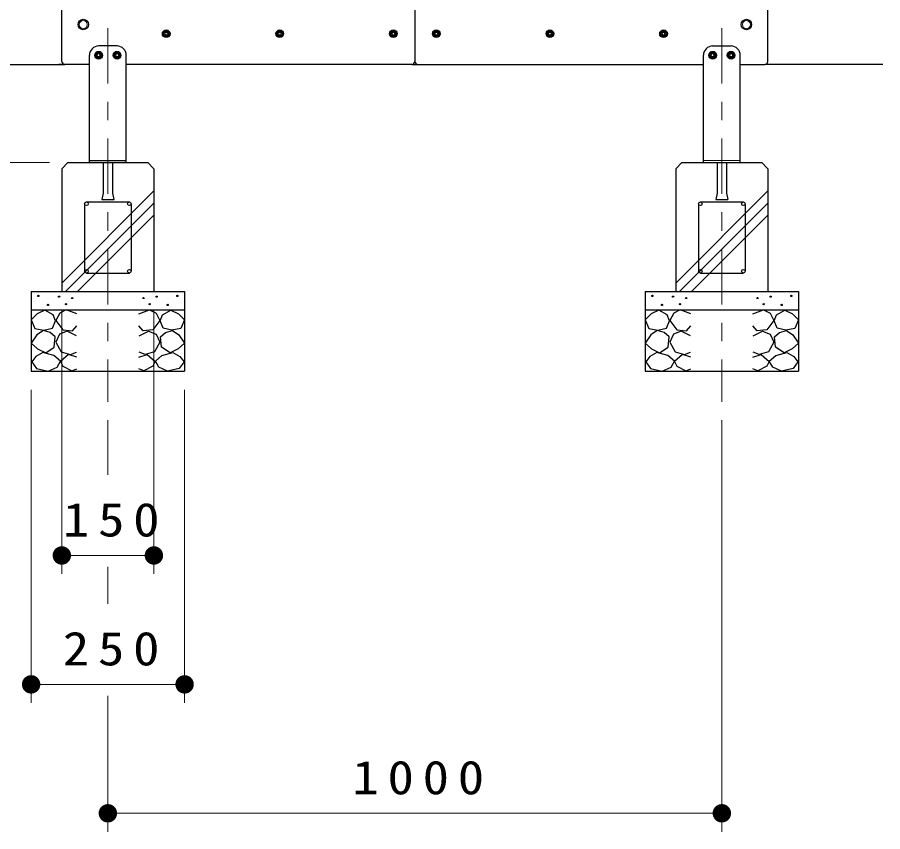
# Model space of a CAD drawing. Units: millimetres on the paper, scale 1:30. Extents: x -385 to 0, y -5 to 267.
# Drawn here: x -335.03 to -288.05, y 64.84 to 109.06 of the extents above; entities that cross this region are included whole.
import ezdxf

# ---------------------------------------------------------------- set-up
doc = ezdxf.new("R2010")
doc.units = ezdxf.units.MM
doc.linetypes.add('USER1', pattern=[4.5, 2.5, -2])
doc.linetypes.add('USER2', pattern=[6, 3, -1, 1, -1])
doc.layers.add('1_30', color=7, linetype='Continuous', lineweight=25)
doc.styles.add('ＭＳ ゴシック', font='')
doc.styles.get('ＭＳ ゴシック').set_extended_font_data('MS Gothic')

# ---------------------------------------------------------------- blocks, each defined once
blk = doc.blocks.new('filled_dot')
at = {"color": 0, "linetype": 'Continuous', "lineweight": -2, "const_width": 1.25}
blk.add_lwpolyline([(-0.625, 0, 1), (0.625, 0, 1)], format="xyb", close=True, dxfattribs=at)

msp = doc.modelspace()

# ---------------------------------------------------------------- linework, layer by layer
at = {"layer": '1_30', "color": 1}
for p, q in [((-313.45, 133.206), (-313.45, 106.669)), ((-332.617, 106.669), (-332.617, 119.889)), ((-332.617, 106.669), (-332.617, 119.889)), ((-294.283, 106.669), (-294.283, 119.889)), ((-331.117, 106.503), (-332.45, 106.503)), ((-313.617, 106.503), (-329.117, 106.503)), ((-313.283, 106.503), (-297.783, 106.503)), ((-295.783, 106.503), (-294.45, 106.503))]:
    msp.add_line(p, q, dxfattribs=at)
at = {"layer": '1_30', "color": 2, "linetype": 'USER2', "lineweight": 13}
for p, q in [((-330.117, 108.473), (-330.117, 88.179)), ((-296.783, 108.473), (-296.783, 88.179))]:
    msp.add_line(p, q, dxfattribs=at)
at = {"layer": '1_30', "color": 4, "lineweight": 13}
for p, q in [((-326.989, 108.236), (-327.027, 108.169)), ((-327.027, 108.169), (-326.989, 108.103)), ((-326.912, 108.236), (-326.989, 108.236)), ((-326.989, 108.103), (-326.912, 108.103)), ((-326.873, 108.169), (-326.912, 108.236)), ((-326.912, 108.103), (-326.873, 108.169)), ((-320.822, 108.236), (-320.86, 108.169)), ((-320.86, 108.169), (-320.822, 108.103)), ((-320.745, 108.236), (-320.822, 108.236)), ((-320.822, 108.103), (-320.745, 108.103)), ((-320.706, 108.169), (-320.745, 108.236)), ((-320.745, 108.103), (-320.706, 108.169)), ((-314.655, 108.236), (-314.694, 108.169)), ((-314.694, 108.169), (-314.655, 108.103)), ((-314.578, 108.236), (-314.655, 108.236)), ((-314.655, 108.103), (-314.578, 108.103)), ((-314.54, 108.169), (-314.578, 108.236)), ((-314.578, 108.103), (-314.54, 108.169)), ((-312.36, 108.169), (-312.322, 108.236)), ((-312.322, 108.103), (-312.36, 108.169)), ((-312.322, 108.236), (-312.245, 108.236)), ((-312.245, 108.103), (-312.322, 108.103)), ((-312.245, 108.236), (-312.206, 108.169)), ((-312.206, 108.169), (-312.245, 108.103)), ((-306.194, 108.169), (-306.155, 108.236)), ((-306.155, 108.103), (-306.194, 108.169)), ((-306.155, 108.236), (-306.078, 108.236)), ((-306.078, 108.103), (-306.155, 108.103)), ((-306.078, 108.236), (-306.04, 108.169)), ((-306.04, 108.169), (-306.078, 108.103)), ((-300.027, 108.169), (-299.989, 108.236)), ((-299.989, 108.103), (-300.027, 108.169)), ((-299.989, 108.236), (-299.912, 108.236)), ((-299.912, 108.103), (-299.989, 108.103)), ((-299.912, 108.236), (-299.873, 108.169)), ((-299.873, 108.169), (-299.912, 108.103)), ((-330.694, 107.003), (-330.655, 107.069)), ((-330.655, 106.936), (-330.694, 107.003)), ((-330.655, 107.069), (-330.578, 107.069)), ((-330.578, 106.936), (-330.655, 106.936)), ((-330.578, 107.069), (-330.54, 107.003)), ((-330.54, 107.003), (-330.578, 106.936)), ((-329.694, 107.003), (-329.655, 107.069)), ((-329.655, 106.936), (-329.694, 107.003)), ((-329.655, 107.069), (-329.578, 107.069)), ((-329.578, 106.936), (-329.655, 106.936)), ((-329.578, 107.069), (-329.54, 107.003)), ((-329.54, 107.003), (-329.578, 106.936)), ((-297.36, 107.003), (-297.322, 107.069)), ((-297.322, 106.936), (-297.36, 107.003)), ((-297.322, 107.069), (-297.245, 107.069)), ((-297.245, 106.936), (-297.322, 106.936)), ((-297.245, 107.069), (-297.206, 107.003)), ((-297.206, 107.003), (-297.245, 106.936)), ((-296.36, 107.003), (-296.322, 107.069)), ((-296.322, 106.936), (-296.36, 107.003)), ((-296.322, 107.069), (-296.245, 107.069)), ((-296.245, 106.936), (-296.322, 106.936)), ((-296.245, 107.069), (-296.206, 107.003)), ((-296.206, 107.003), (-296.245, 106.936))]:
    msp.add_line(p, q, dxfattribs=at)
at = {"layer": '1_30', "color": 2}
for p, q in [((-329.617, 107.503), (-330.617, 107.503)), ((-297.283, 107.503), (-296.283, 107.503)), ((-331.117, 101.17), (-331.117, 107.003)), ((-329.117, 101.17), (-329.117, 107.003)), ((-297.783, 101.17), (-297.783, 107.003)), ((-295.783, 101.17), (-295.783, 107.003)), ((-329.117, 101.17), (-331.117, 101.17)), ((-297.783, 101.17), (-295.783, 101.17))]:
    msp.add_line(p, q, dxfattribs=at)
at = {"layer": '1_30'}
for p, q in [((-351.799, 106.503), (-332.45, 106.503)), ((-331.117, 106.503), (-332.783, 106.503)), ((-313.617, 106.503), (-313.283, 106.503)), ((-288.051, 106.503), (-294.45, 106.503)), ((-332.283, 101.169), (-332.617, 100.836)), ((-332.283, 101.169), (-327.95, 101.169)), ((-330.367, 101.169), (-330.367, 99.505)), ((-329.867, 101.169), (-329.867, 99.501)), ((-327.95, 101.17), (-327.617, 100.836)), ((-298.95, 101.169), (-299.283, 100.836)), ((-298.95, 101.169), (-294.617, 101.169)), ((-297.033, 101.169), (-297.033, 99.505)), ((-296.533, 101.169), (-296.533, 99.501)), ((-294.617, 101.17), (-294.283, 100.836)), ((-332.617, 100.836), (-332.617, 94.169)), ((-327.617, 100.836), (-327.617, 94.169)), ((-299.283, 100.836), (-299.283, 94.169)), ((-294.283, 100.836), (-294.283, 94.169)), ((-330.367, 99.503), (-330.451, 99.17)), ((-330.45, 99.169), (-329.783, 99.169)), ((-329.867, 99.503), (-329.784, 99.169)), ((-297.034, 99.503), (-297.117, 99.17)), ((-297.117, 99.169), (-296.45, 99.169)), ((-296.534, 99.503), (-296.451, 99.169)), ((-331.383, 98.936), (-331.383, 95.269)), ((-331.283, 99.036), (-328.95, 99.036)), ((-328.85, 98.936), (-328.85, 95.269)), ((-298.05, 98.936), (-298.05, 95.269)), ((-297.95, 99.036), (-295.617, 99.036)), ((-295.517, 98.936), (-295.517, 95.269)), ((-331.283, 95.169), (-328.95, 95.169)), ((-297.95, 95.169), (-295.617, 95.169)), ((-334.283, 94.169), (-325.95, 94.169)), ((-334.283, 94.169), (-334.283, 89.836)), ((-325.95, 94.169), (-325.95, 89.836)), ((-300.95, 94.169), (-292.617, 94.169)), ((-300.95, 94.169), (-300.95, 89.836)), ((-292.617, 94.169), (-292.617, 89.836)), ((-334.283, 93.169), (-325.95, 93.169)), ((-300.95, 93.169), (-292.617, 93.169)), ((-334.283, 89.836), (-325.95, 89.836)), ((-300.95, 89.836), (-292.617, 89.836))]:
    msp.add_line(p, q, dxfattribs=at)
at = {"layer": '1_30', "lineweight": 13}
for p, q in [((-333.283, 101.169), (-345.283, 101.169)), ((-332.617, 94.632), (-327.617, 99.632)), ((-299.283, 94.632), (-294.283, 99.632)), ((-332.419, 94.17), (-327.617, 98.972)), ((-299.086, 94.17), (-294.283, 98.972)), ((-331.759, 94.17), (-327.617, 98.312)), ((-298.426, 94.17), (-294.283, 98.312)), ((-332.617, 93.169), (-332.617, 78.836)), ((-327.617, 93.169), (-327.617, 78.836)), ((-334.283, 88.836), (-334.283, 71.836)), ((-325.95, 88.836), (-325.95, 71.836)), ((-330.117, 87.179), (-330.117, 84.222)), ((-296.783, 87.179), (-296.783, 64.836)), ((-327.617, 79.836), (-332.617, 79.836)), ((-330.117, 79.222), (-330.117, 77.217)), ((-325.95, 72.836), (-334.283, 72.836)), ((-330.117, 72.217), (-330.117, 64.836)), ((-296.783, 65.836), (-330.117, 65.836))]:
    msp.add_line(p, q, dxfattribs=at)
at = {"layer": '1_30', "color": 2, "linetype": 'USER1', "lineweight": 13}
for p, q in [((-329.117, 101.276), (-331.117, 101.276)), ((-297.783, 101.276), (-295.783, 101.276))]:
    msp.add_line(p, q, dxfattribs=at)
at = {"layer": '1_30'}
for points in [[(-333.535, 93.15), (-333.958, 92.949), (-334.274, 92.632), (-334.074, 92.167), (-333.588, 92.072), (-333.123, 92.178), (-332.954, 92.569), (-333.081, 92.907)], [(-326.698, 93.15), (-326.276, 92.949), (-325.959, 92.632), (-326.16, 92.167), (-326.646, 92.072), (-327.11, 92.178), (-327.279, 92.569), (-327.153, 92.907)], [(-300.202, 93.15), (-300.624, 92.949), (-300.941, 92.632), (-300.74, 92.167), (-300.255, 92.072), (-299.79, 92.178), (-299.621, 92.569), (-299.748, 92.907)], [(-293.365, 93.15), (-292.943, 92.949), (-292.626, 92.632), (-292.826, 92.167), (-293.312, 92.072), (-293.777, 92.178), (-293.946, 92.569), (-293.819, 92.907)], [(-333.62, 92.051), (-333.979, 91.819), (-334.274, 91.365), (-333.936, 91.058), (-333.493, 90.847), (-333.028, 91.143), (-332.975, 91.703), (-333.247, 91.944)], [(-326.614, 92.051), (-326.255, 91.819), (-325.959, 91.365), (-326.297, 91.058), (-326.741, 90.847), (-327.205, 91.143), (-327.258, 91.703), (-326.986, 91.944)], [(-300.286, 92.051), (-300.645, 91.819), (-300.941, 91.365), (-300.603, 91.058), (-300.16, 90.847), (-299.695, 91.143), (-299.642, 91.703), (-299.914, 91.944)], [(-293.281, 92.051), (-292.921, 91.819), (-292.626, 91.365), (-292.964, 91.058), (-293.407, 90.847), (-293.872, 91.143), (-293.925, 91.703), (-293.653, 91.944)], [(-333.647, 90.853), (-334.026, 90.641), (-334.251, 90.359), (-333.982, 89.981), (-333.354, 89.846), (-332.877, 90.059), (-332.695, 90.396), (-333.054, 90.699)], [(-326.587, 90.853), (-326.207, 90.641), (-325.982, 90.359), (-326.251, 89.981), (-326.88, 89.846), (-327.357, 90.059), (-327.539, 90.396), (-327.18, 90.699)], [(-300.314, 90.853), (-300.693, 90.641), (-300.918, 90.359), (-300.649, 89.981), (-300.021, 89.846), (-299.543, 90.059), (-299.361, 90.396), (-299.721, 90.699)], [(-293.253, 90.853), (-292.874, 90.641), (-292.649, 90.359), (-292.918, 89.981), (-293.546, 89.846), (-294.023, 90.059), (-294.206, 90.396), (-293.846, 90.699)]]:
    msp.add_lwpolyline(points, close=True, dxfattribs=at)
for points in [[(-331.803, 92.959), (-332.373, 93.171), (-332.732, 92.991), (-332.944, 92.59), (-332.553, 92.083), (-332.035, 92.041), (-331.803, 92.305)], [(-328.43, 92.959), (-327.86, 93.171), (-327.501, 92.991), (-327.29, 92.59), (-327.681, 92.083), (-328.198, 92.041), (-328.43, 92.305)], [(-298.47, 92.959), (-299.04, 93.171), (-299.399, 92.991), (-299.61, 92.59), (-299.22, 92.083), (-298.702, 92.041), (-298.47, 92.305)], [(-295.097, 92.959), (-294.527, 93.171), (-294.168, 92.991), (-293.956, 92.59), (-294.347, 92.083), (-294.865, 92.041), (-295.097, 92.305)], [(-331.814, 91.755), (-332.321, 92.019), (-332.743, 91.85), (-332.944, 91.417), (-332.648, 90.9), (-332.141, 90.742), (-331.814, 90.879)], [(-328.42, 91.755), (-327.913, 92.019), (-327.49, 91.85), (-327.29, 91.417), (-327.586, 90.9), (-328.092, 90.742), (-328.42, 90.879)], [(-298.48, 91.755), (-298.987, 92.019), (-299.41, 91.85), (-299.61, 91.417), (-299.315, 90.9), (-298.808, 90.742), (-298.48, 90.879)], [(-295.087, 91.755), (-294.58, 92.019), (-294.157, 91.85), (-293.956, 91.417), (-294.252, 90.9), (-294.759, 90.742), (-295.087, 90.879)], [(-331.803, 90.604), (-332.247, 90.742), (-332.68, 90.372), (-332.563, 90.108), (-332.078, 89.865), (-331.803, 89.971)], [(-328.43, 90.604), (-327.987, 90.742), (-327.554, 90.372), (-327.67, 90.108), (-328.156, 89.865), (-328.43, 89.971)], [(-298.47, 90.604), (-298.913, 90.742), (-299.346, 90.372), (-299.23, 90.108), (-298.744, 89.865), (-298.47, 89.971)], [(-295.097, 90.604), (-294.654, 90.742), (-294.221, 90.372), (-294.337, 90.108), (-294.823, 89.865), (-295.097, 89.971)]]:
    msp.add_lwpolyline(points, dxfattribs=at)
at = {"layer": '1_30', "color": 232}
for centre in [(-331.45, 108.669), (-295.45, 108.669)]:
    msp.add_circle(centre, 0.283, dxfattribs=at)
at = {"layer": '1_30', "color": 232, "lineweight": 13}
for centre in [(-331.45, 108.669), (-295.45, 108.669)]:
    msp.add_circle(centre, 0.217, dxfattribs=at)
at = {"layer": '1_30'}
for centre, radius in [((-326.95, 108.169), 0.208), ((-320.783, 108.169), 0.208), ((-314.617, 108.169), 0.208), ((-312.283, 108.169), 0.208), ((-306.117, 108.169), 0.208), ((-299.95, 108.169), 0.208), ((-330.617, 107.003), 0.208), ((-329.617, 107.003), 0.208), ((-297.283, 107.003), 0.208), ((-296.283, 107.003), 0.208), ((-331.283, 98.936), 0.1), ((-328.95, 98.936), 0.1), ((-297.95, 98.936), 0.1), ((-295.617, 98.936), 0.1), ((-331.283, 95.269), 0.1), ((-328.95, 95.269), 0.1), ((-297.95, 95.269), 0.1), ((-295.617, 95.269), 0.1), ((-333.89, 93.93), 0.0333), ((-332.765, 93.892), 0.0333), ((-332.39, 93.48), 0.0333), ((-332.053, 93.817), 0.0333), ((-328.18, 93.817), 0.0333), ((-327.843, 93.48), 0.0333), ((-327.468, 93.892), 0.0333), ((-326.343, 93.93), 0.0333), ((-300.557, 93.93), 0.0333), ((-299.432, 93.892), 0.0333), ((-299.057, 93.48), 0.0333), ((-298.72, 93.817), 0.0333), ((-294.847, 93.817), 0.0333), ((-294.51, 93.48), 0.0333), ((-294.135, 93.892), 0.0333), ((-293.01, 93.93), 0.0333), ((-333.365, 93.442), 0.0333), ((-326.868, 93.442), 0.0333), ((-300.032, 93.442), 0.0333), ((-293.535, 93.442), 0.0333)]:
    msp.add_circle(centre, radius, dxfattribs=at)
at = {"layer": '1_30', "color": 3}
for centre in [(-326.95, 108.169), (-320.783, 108.169), (-314.617, 108.169), (-312.283, 108.169), (-306.117, 108.169), (-299.95, 108.169), (-330.617, 107.003), (-329.617, 107.003), (-297.283, 107.003), (-296.283, 107.003)]:
    msp.add_circle(centre, 0.175, dxfattribs=at)
at = {"layer": '1_30', "color": 4, "lineweight": 13}
for centre, radius in [((-326.95, 108.169), 0.136), ((-326.95, 108.169), 0.077), ((-320.783, 108.169), 0.136), ((-320.783, 108.169), 0.077), ((-314.617, 108.169), 0.136), ((-314.617, 108.169), 0.077), ((-312.283, 108.169), 0.136), ((-312.283, 108.169), 0.077), ((-306.117, 108.169), 0.136), ((-306.117, 108.169), 0.077), ((-299.95, 108.169), 0.136), ((-299.95, 108.169), 0.077), ((-330.617, 107.003), 0.136), ((-329.617, 107.003), 0.136), ((-297.283, 107.003), 0.136), ((-296.283, 107.003), 0.136), ((-330.617, 107.003), 0.077), ((-329.617, 107.003), 0.077), ((-297.283, 107.003), 0.077), ((-296.283, 107.003), 0.077)]:
    msp.add_circle(centre, radius, dxfattribs=at)
at = {"layer": '1_30', "color": 2}
for centre in [(-326.95, 108.169), (-320.783, 108.169), (-314.617, 108.169), (-312.283, 108.169), (-306.117, 108.169), (-299.95, 108.169), (-330.617, 107.003), (-329.617, 107.003), (-297.283, 107.003), (-296.283, 107.003)]:
    msp.add_circle(centre, 0.133, dxfattribs=at)
for centre, start, end in [((-330.617, 107.003), 90, 180), ((-329.617, 107.003), 0, 90), ((-297.283, 107.003), 90, 180), ((-296.283, 107.003), 0, 90)]:
    msp.add_arc(centre, 0.5, start, end, dxfattribs=at)
at = {"layer": '1_30', "color": 1}
for centre, start, end in [((-332.45, 106.669), 180, 270), ((-313.617, 106.669), 270, 0), ((-313.283, 106.669), 180, 270), ((-294.45, 106.669), 270, 0)]:
    msp.add_arc(centre, 0.167, start, end, dxfattribs=at)

# ---------------------------------------------------------------- block references
at = {"layer": '1_30', "lineweight": 13, "xscale": 0.4, "yscale": 0.4}
for p in [(-332.617, 79.836), (-334.283, 72.836), (-330.117, 65.836)]:
    msp.add_blockref('filled_dot', p, dxfattribs=at)
at = {"layer": '1_30', "lineweight": 13, "xscale": 0.4, "yscale": 0.4, "rotation": 180}
for p in [(-327.617, 79.836), (-325.95, 72.836), (-296.783, 65.836)]:
    msp.add_blockref('filled_dot', p, dxfattribs=at)

# ---------------------------------------------------------------- texts
at = {"layer": '1_30', "char_height": 1.833, "attachment_point": 8, "style": 'ＭＳ ゴシック'}
for s, insert in [('\\T1.33;\\W1.15;150', (-329.696, 80.836)), ('\\T1.33;\\W1.15;250', (-329.702, 73.836)), ('\\T1.33;\\W1.15;1000', (-313.029, 66.836))]:
    msp.add_mtext(s, dxfattribs=dict(at, insert=insert))

doc.saveas('drawing.dxf')
